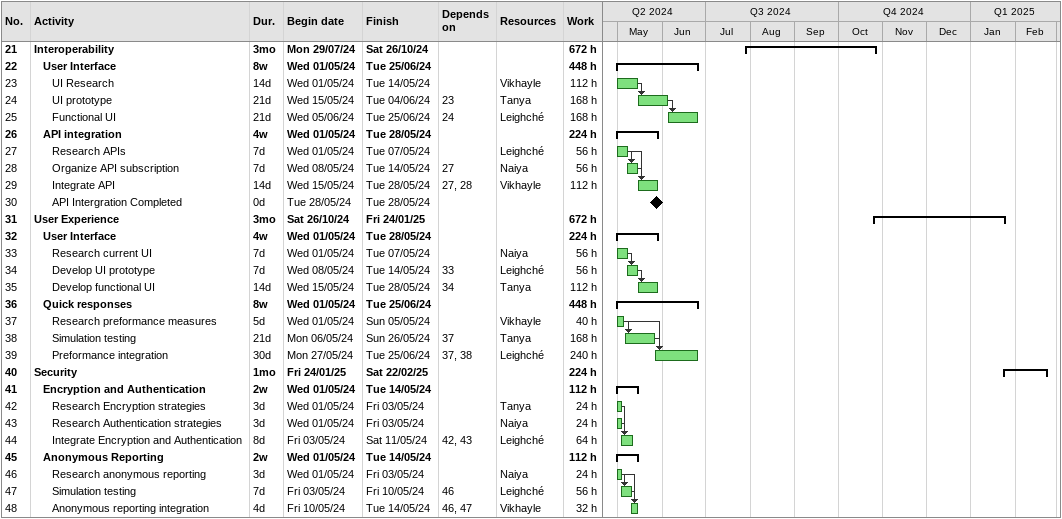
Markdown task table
| ID | Level | Task | Duration | Start | Finish | Predecessors | Resources | Work (h) |
|---|---|---|---|---|---|---|---|---|
| 21 | 1 | **Interoperability** | 3mo | 2024-07-29 | 2024-10-26 |  |  | 672 |
| 22 | 2 | **User Interface** | 8w | 2024-05-01 | 2024-06-25 |  |  | 448 |
| 23 | 3 | UI Research | 14d | 2024-05-01 | 2024-05-14 |  | Vikhayle | 112 |
| 24 | 3 | UI prototype | 21d | 2024-05-15 | 2024-06-04 | 23 | Tanya | 168 |
| 25 | 3 | Functional UI | 21d | 2024-06-05 | 2024-06-25 | 24 | Leighché | 168 |
| 26 | 2 | **API integration** | 4w | 2024-05-01 | 2024-05-28 |  |  | 224 |
| 27 | 3 | Research APIs | 7d | 2024-05-01 | 2024-05-07 |  | Leighché | 56 |
| 28 | 3 | Organize API subscription | 7d | 2024-05-08 | 2024-05-14 | 27 | Naiya | 56 |
| 29 | 3 | Integrate API | 14d | 2024-05-15 | 2024-05-28 | 27, 28 | Vikhayle | 112 |
| 30 | 3 | API Intergration Completed | 0d | 2024-05-28 | 2024-05-28 |  |  |  |
| 31 | 1 | **User Experience** | 3mo | 2024-10-26 | 2025-01-24 |  |  | 672 |
| 32 | 2 | **User Interface** | 4w | 2024-05-01 | 2024-05-28 |  |  | 224 |
| 33 | 3 | Research current UI | 7d | 2024-05-01 | 2024-05-07 |  | Naiya | 56 |
| 34 | 3 | Develop UI prototype | 7d | 2024-05-08 | 2024-05-14 | 33 | Leighché | 56 |
| 35 | 3 | Develop functional UI | 14d | 2024-05-15 | 2024-05-28 | 34 | Tanya | 112 |
| 36 | 2 | **Quick responses** | 8w | 2024-05-01 | 2024-06-25 |  |  | 448 |
| 37 | 3 | Research preformance measures | 5d | 2024-05-01 | 2024-05-05 |  | Vikhayle | 40 |
| 38 | 3 | Simulation testing | 21d | 2024-05-06 | 2024-05-26 | 37 | Tanya | 168 |
| 39 | 3 | Preformance integration | 30d | 2024-05-27 | 2024-06-25 | 37, 38 | Leighché | 240 |
| 40 | 1 | **Security** | 1mo | 2025-01-24 | 2025-02-22 |  |  | 224 |
| 41 | 2 | **Encryption and Authentication** | 2w | 2024-05-01 | 2024-05-14 |  |  | 112 |
| 42 | 3 | Research Encryption strategies | 3d | 2024-05-01 | 2024-05-03 |  | Tanya | 24 |
| 43 | 3 | Research Authentication strategies | 3d | 2024-05-01 | 2024-05-03 |  | Naiya | 24 |
| 44 | 3 | Integrate Encryption and Authentication | 8d | 2024-05-03 | 2024-05-11 | 42, 43 | Leighché | 64 |
| 45 | 2 | **Anonymous Reporting** | 2w | 2024-05-01 | 2024-05-14 |  |  | 112 |
| 46 | 3 | Research anonymous reporting | 3d | 2024-05-01 | 2024-05-03 |  | Naiya | 24 |
| 47 | 3 | Simulation testing | 7d | 2024-05-03 | 2024-05-10 | 46 | Leighché | 56 |
| 48 | 3 | Anonymous reporting integration | 4d | 2024-05-10 | 2024-05-14 | 46, 47 | Vikhayle | 32 |
